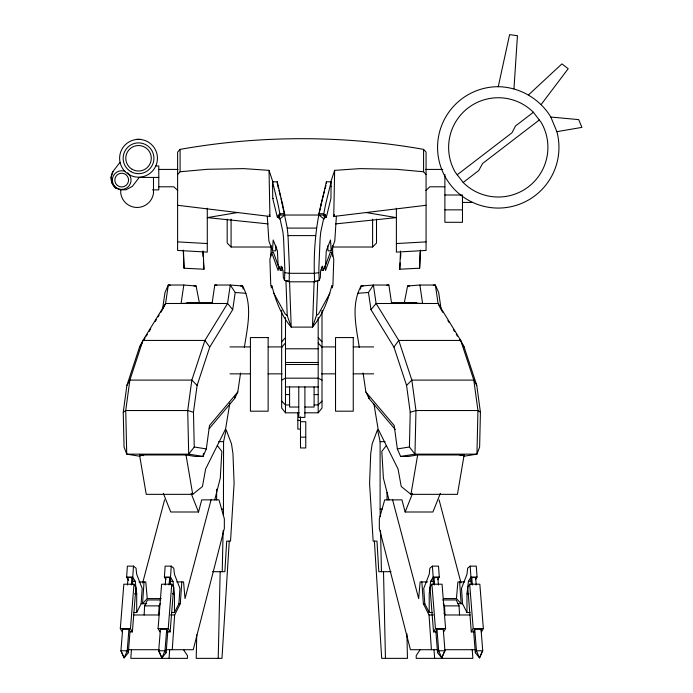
<?xml version="1.0" encoding="UTF-8"?>
<svg xmlns="http://www.w3.org/2000/svg" width="693" height="693" viewBox="0 0 693 693"><rect width="100%" height="100%" fill="white"/><g stroke="black" fill="none" stroke-linecap="round" stroke-linejoin="round"><path stroke-width="1.04" d="M270.928 256.219L271.102 245.4M426.065 205.284L333.757 216.459L334.632 170.365L359.918 168.616L396.387 169.309L423.579 171.76L426.065 174.549M222.236 571.682L223.111 530.656M223.432 515.54L223.57 441.649L226.135 429.729L231.505 443.918L232.952 453.577L234.104 483.419L230.526 541.12L226.689 541.12L224.87 571.682L212.621 571.682M282.328 267.013L281.756 270.469L280.396 270.469L281.115 266.147L283.03 270.565L283.368 277.728L284.58 280.396L289.154 281.808L314.518 281.808L319.101 280.396L318.849 268.52L320.088 238.756L320.755 232.008L323.614 218.763L319.023 215.029L319.049 213.687L326.377 181.809L331.124 181.809L330.942 198.423L326.273 217.515L325.476 217.515L324.818 215.662M196.751 634.814L196.223 658.35L221.977 658.35L229.27 541.12M218.217 658.35L220.166 571.682M419.889 285.031L422.591 303.491L404.34 302.581L407.579 285.984L419.889 285.031L435.377 285.031L438.08 303.491L460.732 340.436L464.145 347.106L476.775 385.403L480.422 412.3L479.625 446.985L476.94 454.149L414.968 454.149L409.416 446.985L410.213 412.3L406.566 385.403L393.936 347.106L370.972 309.658L368.459 292.481L373.406 285.031L388.894 285.031L391.597 303.491M323.614 218.763L324.402 218.763L323.796 213.687L325.684 204.063L331.124 181.809M400.519 251.074L399.722 269.222L419.637 268.217L420.131 252.356M315.939 280.942L314.137 281.488L312.465 327.105L291.216 327.105C281.098 315.376 275.693 300.424 271.847 285.681L271.491 287.881L270.755 285.23L269.898 259.295L271.604 252.365L273.406 252.365L278.837 267.429M324.835 267.429L330.266 252.365L332.068 252.365L333.775 259.295L332.917 285.23L332.19 287.881L331.826 285.681C327.98 300.424 322.574 315.376 312.465 327.105L316.45 315.558L317.74 280.396M324.645 190.584C317.238 215.973 313.938 242.212 314.25 268.65L314.518 281.808M284.58 280.396L284.823 268.52L283.584 238.756L282.917 232.008L280.059 218.763L284.658 215.029L284.624 213.687L277.295 181.809L272.557 181.809L272.73 198.423L277.408 217.515L278.196 217.515L278.855 215.662M289.154 281.808L289.431 268.65L288.011 235.603L287.249 228.092L281.107 198.822M419.637 268.217L420.426 250.069M144.144 614.977L144.612 605.881L147.505 599.956L159.953 599.956M133.489 614.977L158.671 614.977L159.139 605.881L160.378 603.343M277.209 183.368L277.295 181.809M275.953 245.92L275.641 250.866L272.479 250.866L273.163 239.986L277.408 250.788L278.084 264.639L280.396 270.469M336.391 216.259L334.788 240.956L331.193 250.866L328.032 250.866L327.72 245.92M513.972 88.756L517.446 35.681L509.598 34.65L498.258 86.694A60.689 60.689 0 0 0 437.803 152.668A60.689 60.689 0 0 0 508.801 207.146A60.689 60.689 0 0 0 556.886 131.67L581.903 127.391L578.69 119.62L550.822 117.039C539.821 98.709 519.629 87.049 498.258 86.694M128.612 580.439L126.637 577.026L127.382 566.138L133.498 566.138L136.019 568.191L136.686 574.272L142.178 588.409L141.121 603.724L136.694 612.517L133.645 612.517M136.694 612.517L136.694 593.788L135.222 581.297L132.744 577.026L133.498 566.138M144.04 581.921L142.541 603.724L147.245 598.57L145.781 581.921L138.998 581.921M165.887 579.591L164.397 577.026L165.151 566.138L171.266 566.138L173.787 568.191L174.454 574.272L179.946 588.409L178.889 603.724L174.463 612.517L171.405 612.517M174.463 612.517L174.463 593.788L172.99 581.297L170.513 577.026L171.266 566.138M172.254 649.713L174.645 614.977L180.301 603.724L181.809 581.921M282.666 205.007L282.735 204.063M399.722 269.222L400.182 262.881M400.485 258.654L400.866 253.369M131.445 649.713L130.795 658.35L187.457 658.35L187.457 655.613L183.541 649.713M169.04 658.35L169.69 649.713M122.228 631.886L120.313 628.594L123.839 584.208L133.992 584.208L135.906 587.499L132.38 631.886L130.345 631.886M127.46 585.013L128.058 577.555L131.904 577.555L132.874 579.244L132.458 584.563M131.306 585.013L131.904 577.555M128.933 629.279L127.226 650.779L124.142 657.917L120.937 650.779L122.644 629.279L128.933 629.279L130.041 631.202L128.335 652.702L124.142 657.917L120.937 650.779L127.226 650.779L128.335 652.702M132.38 631.886L130.466 628.594L133.992 584.208M159.988 631.886L158.082 628.594L161.608 584.208L171.76 584.208L173.674 587.499L170.14 631.886L167.1 631.886M165.229 585.013L165.818 577.555L169.664 577.555L170.643 579.244L170.218 584.563M169.075 585.013L169.664 577.555M166.701 629.279L164.986 650.779L161.911 657.917L158.706 650.779L160.412 629.279L166.701 629.279L167.81 631.202L166.103 652.702L161.911 657.917L158.706 650.779L164.986 650.779L166.103 652.702M170.14 631.886L168.234 628.594L171.76 584.208M459.632 581.921L461.14 603.724L456.427 598.57L457.9 581.921L464.674 581.921M437.785 579.591L439.275 577.026L438.522 566.138L432.406 566.138L433.16 577.026L430.682 581.297L429.21 593.788L429.21 612.517L432.267 612.517M470.036 612.517L466.978 612.517L466.978 593.788L468.451 581.297L470.928 577.026L470.175 566.138L476.29 566.138L477.044 577.026L475.554 579.591M140.064 456.289L126.732 454.149L124.047 446.985L123.25 412.3L126.897 385.403L139.527 347.106L142.94 340.436L165.592 303.491L168.295 285.031L183.792 285.031L196.093 285.984L199.333 302.581L181.081 303.491L183.792 285.031M209.736 347.106L204.92 340.436L142.94 340.436L129.86 380.102L125.736 410.533L126.732 454.149L188.713 454.149L194.257 446.985L193.46 412.3L197.107 385.403L209.736 347.106L232.701 309.658L235.213 292.481L230.267 285.031L214.778 285.031L212.075 303.491M203.499 453.257L203.066 456.453L195.313 456.453L186.019 454.963L139.536 454.963L146.232 494.343L192.715 494.343L202.451 486.512L205.613 469.005L225.597 428.967L229.868 403.031M244.326 347.583C247.384 327.46 253.014 305.007 242.576 285.984L230.267 285.031L227.564 303.491L204.92 340.436L191.84 380.102L187.708 410.533L188.713 454.149L203.066 456.453L206.323 448.934L209.503 425.493L237.777 392.039L240.584 372.99M162.638 308.645L165.003 292.481L168.295 285.031L170.348 285.187M209.147 428.672L234.632 398.51L234.944 396.387M410.958 494.343L417.654 454.963L464.137 454.963L457.441 494.343L410.958 494.343L401.23 486.512L398.059 469.005L378.083 428.967L373.977 404.071M280.059 218.763L279.27 218.763L279.877 213.687L277.988 204.063L272.557 181.809M363.089 372.99L365.895 392.039L394.17 425.493L397.349 448.934L400.615 456.453L414.968 454.149L415.965 410.533L411.833 380.102L398.761 340.436L376.108 303.491L373.406 285.031L361.096 285.984C350.658 305.007 356.297 327.46 359.346 347.583M360.49 289.094L361.096 285.984L363.167 285.984M324.402 218.763L325.277 214.743L324.489 214.743M279.002 266.571L278.118 270.443L271.604 252.365M325.164 188.522L325.944 185.429M214.7 499.974L220.27 478.17L221.855 451.368L217.316 445.547M142.645 582.986L164.588 499.861M163.297 493.321L170.738 511.997L198.527 511.997L201.724 499.861L218.979 499.861L224.341 518.762L224.341 528.447L193.243 649.713L165.766 649.713M211.07 499.861L185.014 598.57L183.55 581.921L176.767 581.921M119.976 162.387L113.02 171.431L111.097 177.46L112.162 183.411L115.532 188.002L120.738 189.882L126.083 189.761L132.363 186.356L139.232 177.425L158.784 177.425M330.752 182.06L334.632 170.365M277.408 217.515L278.395 214.743L279.27 218.763M332.068 252.365L325.554 270.443L324.679 266.571M333.757 216.459L334.459 214.509M321.344 267.013L321.924 270.469L323.276 270.469L325.589 264.639L326.264 250.788L330.509 239.986L331.193 250.866M440.376 493.321L432.934 511.997L405.145 511.997L412.586 493.321M443.511 653.568L441.762 657.917L437.569 652.702L435.862 631.202L436.971 629.279L443.26 629.279L444.967 650.779L441.762 657.917L438.686 650.779L436.971 629.279M481.626 652.702L479.53 657.917L475.337 652.702L473.631 631.202L474.74 629.279L481.029 629.279L482.735 650.779L479.53 657.917L476.455 650.779L474.74 629.279M319.101 280.396L320.305 277.728L320.642 270.565L322.557 266.147L323.276 270.469M234.632 398.51L237.777 392.039M162.933 308.775L165.592 303.491L227.564 303.491L232.701 309.658M158.671 614.977L159.615 613.097M329.911 293.182L318.624 313.816L316.45 315.558M126.897 385.403L129.86 380.102L191.84 380.102L197.107 385.403M438.444 585.013L437.855 577.555L434.009 577.555L433.03 579.244L433.454 584.563M443.685 631.886L445.59 628.594L442.065 584.208L431.912 584.208L430.006 587.499L433.532 631.886L436.573 631.886M433.532 631.886L435.438 628.594L431.912 584.208M476.212 585.013L475.623 577.555L471.777 577.555L470.798 579.244L471.223 584.563M481.28 629.772L481.453 631.886L483.359 628.594L479.833 584.208L469.681 584.208L467.766 587.499L471.301 631.886L474.341 631.886M437.569 652.702L438.686 650.779L444.967 650.779L443.858 652.702M471.301 631.886L473.206 628.594L469.681 584.208M475.337 652.702L476.455 650.779L482.735 650.779L481.99 652.061M139.527 347.106L142.325 342.541M143.451 340.713L145.132 337.976M146.249 336.148L147.366 334.321M149.047 331.583L150.727 328.837M155.206 321.535L156.332 319.707M158.013 316.961L159.13 315.133M160.811 312.396L162.491 309.658M420.131 649.713L416.216 655.613L416.216 658.35L472.877 658.35L472.228 649.713M393.936 347.106L398.761 340.436L460.732 340.436L473.813 380.102L477.945 410.533L476.94 454.149L463.617 456.289M541.172 104.47L568.199 68.72L561.919 63.895L528.603 94.82M386.356 445.547L381.817 451.368L383.402 478.17L388.972 499.974M304.47 412.811L318.182 412.811L322.011 408.03L322.011 310.438M370.972 309.658L376.108 303.491L438.08 303.491M177.607 174.549L180.093 171.76L180.093 149.376C260.291 135.135 343.39 135.135 423.579 149.376L426.065 152.122L426.065 250.442L396.387 252.105L396.387 208.212M281.661 347.271L285.49 342.974M180.093 149.376L177.607 152.122L177.607 250.442L207.285 252.105L207.285 208.212M281.661 341.796L285.49 337.63M332.12 247.011L372.6 247.011L376.507 243.061L376.507 219.118M406.566 385.403L411.833 380.102L473.813 380.102L476.775 385.403M322.011 401.117L318.182 404.946L314.102 404.946M425.926 190.454L429.833 186.798L444.889 186.798M432.406 566.138L429.885 568.191L429.227 574.272L423.735 588.409L424.783 603.724L429.21 612.517M470.175 566.138L467.654 568.191L466.987 574.272L461.495 588.409L462.552 603.724L466.978 612.517M533.376 112.266A49.662 49.662 0 0 0 455.258 172.21L463.149 182.493A49.662 49.662 0 0 0 541.268 122.548L533.376 112.266L515.497 125.987L511.971 132.779L457.224 174.783M539.293 119.984L482.623 163.461L478.733 170.539L463.149 182.493M123.25 412.3L125.736 410.533L187.708 410.533L193.46 412.3M281.661 380.093L285.49 378.17L318.182 378.17L322.011 380.093M410.213 412.3L415.965 410.533L477.945 410.533L480.422 412.3M238.071 212.465L207.285 217.619L268.061 223.9M397.349 448.934L409.416 446.985M417.654 454.963L408.359 456.453L400.615 456.453M460.005 455.622L464.137 454.963M318.763 272.713L314.146 273.302L289.535 273.302L284.91 272.713M335.611 223.9L396.387 217.619L365.609 212.465M180.093 171.76L207.285 169.309L243.763 168.616L269.04 170.365L272.921 182.06M386.85 285.187L388.894 285.031M433.333 285.187L435.377 285.031L438.669 292.481L441.181 309.658L442.862 312.396M357.692 293.312L368.459 292.481M396.387 243.546L426.065 241.883M155.821 165.965L158.784 165.956L158.784 189.882L152.443 189.882M136.547 139.345L140.532 139.345M158.784 169.421L178.023 169.421M425.649 169.421L442.749 169.421M272.288 186.33L273.077 186.33M330.596 186.33L331.384 186.33M158.784 186.798L173.839 186.798L177.746 190.454M444.889 195.002L461.72 195.002M272.73 198.423L273.518 198.423M462.474 202.425L472.245 202.425M444.889 209.858L462.474 209.858M279.877 213.687L284.624 213.687M319.049 213.687L323.796 213.687M279.911 215.029L323.761 215.029M287.249 228.092L316.432 228.092M288.011 235.603L315.661 235.603M227.183 219.118L227.183 243.061L231.09 247.011L271.569 247.011M288.106 281.488L289.544 281.488L291.216 327.105L287.223 315.558L285.932 280.396L289.544 281.488M314.137 281.488L315.566 281.488M194.023 285.984L196.093 285.984M240.506 285.984L242.576 285.984L243.182 289.094M407.579 285.984L409.65 285.984M186.937 302.581L212.162 302.581M391.519 302.581L416.736 302.581M229.981 346.916L250.416 346.916M268.139 346.916L282.077 346.916M321.595 346.916L335.533 346.916M353.257 346.916L373.692 346.916M285.49 348.787L318.182 348.787M285.49 362.491L318.182 362.491M285.49 364.501L318.182 364.501M229.981 373.848L250.416 373.848M268.139 373.848L282.077 373.848M321.595 373.848L335.533 373.848M353.257 373.848L373.692 373.848M285.49 386.945L318.182 386.945M285.49 394.577L289.579 394.577M314.102 394.577L318.182 394.577M289.579 404.946L285.49 404.946L281.661 401.117M298.77 407.042L289.579 407.042L289.579 386.945M304.903 407.042L314.102 407.042L314.102 386.945M281.661 310.265L281.661 408.03L285.49 412.811L299.203 412.811M297.825 420.365L300.493 420.365M300.493 421.708L305.769 421.708L305.769 447.955L300.493 447.955L300.493 416.9M300.493 429.106L297.825 429.106L297.825 412.811M300.493 437.17L305.769 437.17M218.607 441.649L223.57 441.649M391.051 571.682L378.802 571.682L376.983 541.12L373.146 541.12L369.577 483.419L370.72 453.577L372.167 443.918L377.538 429.729L380.102 441.649L385.065 441.649M221.439 509.06L223.57 509.06M380.102 441.649L380.102 509.06L382.241 509.06M126.637 577.026L132.744 577.026M164.397 577.026L170.513 577.026M433.16 577.026L439.275 577.026M470.928 577.026L477.044 577.026M132.172 581.297L135.222 581.297M169.932 581.297L172.99 581.297M430.682 581.297L433.74 581.297M468.451 581.297L471.509 581.297M427.676 581.921L420.131 581.921L418.659 598.57L392.602 499.861M134.659 593.788L136.694 593.788M172.427 593.788L174.463 593.788M466.978 593.788L469.014 593.788M147.245 598.57L161.235 598.57M443.511 598.57L456.427 598.57M442.68 599.956L456.167 599.956L459.061 605.881L459.528 614.977M141.121 603.724L146.691 603.724M178.889 603.724L180.301 603.724M421.864 581.921L423.371 603.724L424.783 603.724M458.021 603.724L462.552 603.724M144.612 605.881L159.139 605.881M443.295 603.343L444.534 605.881L459.061 605.881M170.383 614.977L174.645 614.977M423.371 603.724L429.028 614.977L433.29 614.977M444.066 613.097L445.001 614.977L470.183 614.977M120.313 628.594L130.466 628.594M158.082 628.594L168.234 628.594M435.438 628.594L445.59 628.594M473.206 628.594L483.359 628.594M127.867 649.713L159.277 649.713M437.907 649.713L410.429 649.713L379.331 528.447L379.331 518.762L384.702 499.861L401.949 499.861L405.145 511.997M444.395 649.713L475.805 649.713M183.247 250.069L184.035 268.217L203.95 269.222L203.162 251.074M177.607 241.883L207.285 243.546M214.778 285.031L216.831 285.187M235.213 292.481L245.98 293.312M177.607 205.284L269.923 216.459L269.04 170.365M194.257 446.985L206.323 448.934M139.536 454.963L143.668 455.622M287.223 315.558L285.048 313.816L273.761 293.182M318.182 337.63L322.011 341.796M318.182 342.974L322.011 347.271M365.895 392.039L369.04 398.51L395.218 429.487M447.903 320.616L449.021 322.444M453.508 329.755L454.625 331.583M456.306 334.321L457.423 336.148M459.667 339.804L460.784 341.623M461.902 343.451L464.145 347.106M438.53 304.374L440.739 308.775M550.822 117.039L556.886 131.67M191.086 493.321L198.527 511.997M269.213 214.509L269.923 216.459M272.479 250.866L268.884 240.956L267.281 216.259M325.277 214.743L326.273 217.515M439.085 499.861L461.027 582.986M277.469 184.399L278.508 188.522M279.028 190.584L280.587 196.76M186.019 454.963L192.715 494.343M368.728 396.387L369.04 398.51M471.777 577.555L472.366 585.013M434.009 577.555L434.598 585.013M433.983 649.713L434.641 658.35M203.04 256.54L202.72 251.238M203.413 261.824L203.95 269.222M429.028 614.977L431.418 649.713M320.937 204.063L321.006 205.007M374.402 541.12L381.696 658.35L407.458 658.35L406.904 633.74M326.377 181.809L326.464 183.368M444.534 605.881L445.001 614.977M183.498 251.29L184.035 268.217M383.506 571.682L385.455 658.35M380.102 509.06L380.258 516.614M380.561 530.656L381.436 571.682M332.571 245.4L332.744 256.219M462.474 195.002L462.474 222.297L444.889 222.297L444.889 174.532M423.579 149.376L423.579 171.76M387.049 492.437L387.049 500M372.6 219.083L372.6 247.011M318.182 317.489L318.182 412.811M304.903 386.945L304.903 417.411L298.77 417.411L298.77 386.945M285.49 317.489L285.49 412.811M231.09 219.083L231.09 247.011M216.623 489.197L216.623 500M153.491 177.425L153.491 193.174A16.528 16.528 0 0 1 120.738 193.174L120.738 189.882M127.538 172.791A9.347 9.347 0 0 1 125.849 188.461A9.347 9.347 0 0 1 112.353 180.31A9.347 9.347 0 0 1 125.45 171.526M115.54 188.002A12.907 12.907 0 0 1 113.02 171.431M268.139 337.569L250.416 337.569L250.416 411.192L268.139 411.192L268.139 337.569M353.257 337.569L335.533 337.569L335.533 411.192L353.257 411.192L353.257 337.569M129.08 174.662A18.919 18.919 0 0 0 157.45 158.273A18.919 18.919 0 0 0 129.08 141.892A18.919 18.919 0 0 0 129.08 174.662M132.164 169.309A12.743 12.743 0 0 0 151.282 158.273A12.743 12.743 0 0 0 132.164 147.237A12.743 12.743 0 0 0 132.164 169.309M130.838 171.613A15.402 15.402 0 0 0 153.933 158.273A15.402 15.402 0 0 0 130.838 144.941A15.402 15.402 0 0 0 130.838 171.613M117.403 185.464A6.887 6.887 0 0 0 128.5 181.124A6.887 6.887 0 0 0 119.196 173.674A6.887 6.887 0 0 0 117.403 185.464"/></g></svg>
